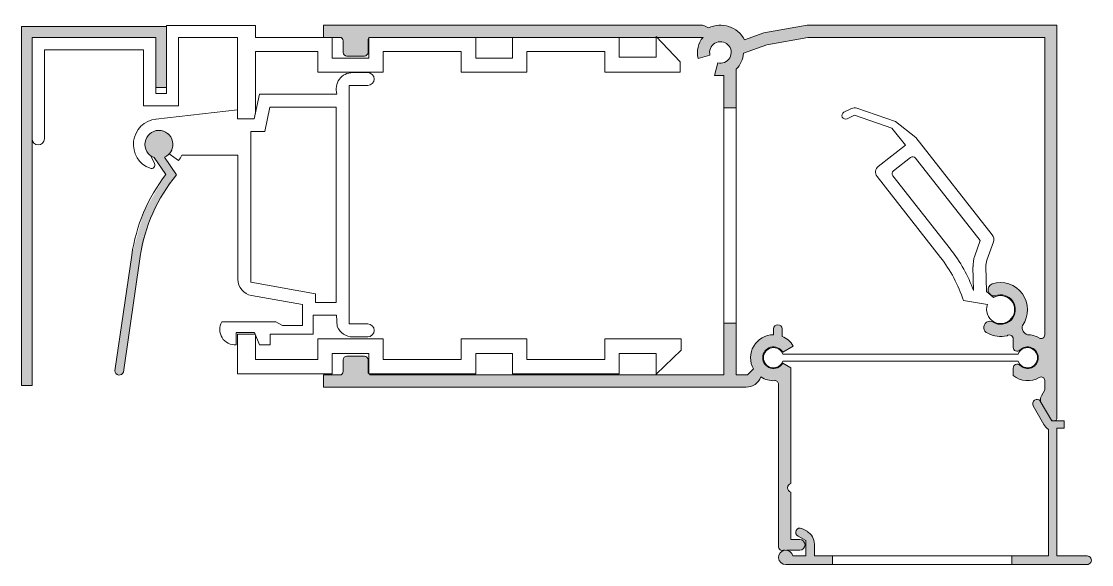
# Model space of a CAD drawing. Header units: metres. Extents: x -106 to 44, y -25 to 51.
import ezdxf

# ---------------------------------------------------------------- set-up
doc = ezdxf.new("R2010")
doc.units = ezdxf.units.M
doc.layers.add('A-DETL-GENF', color=92, linetype='Continuous', lineweight=18)

# ---------------------------------------------------------------- blocks, each defined once
blk = doc.blocks.new('31 duco top 50 ZR - Medio-2258211-00_0 Basismaterialen')
at = {"layer": 'A-DETL-GENF'}
for points in [[(-104, 0.22), (-104, 48.69), (-86.79, 48.69), (-86.79, 41.72), (-85.3, 41.72), (-85.3, 50.22), (-105.5, 50.22), (-105.5, 0.22)], [(38.5, -4.7), (38.58, -4.67), (38.8, -4.43), (38.8, 50.4), (3.99, 50.4), (-2.04, 49.34), (-4.73, 48.36), (-5.29, 49.16), (-6.03, 49.79), (-6.91, 50.21), (-7.87, 50.39), (-8.85, 50.33), (-9.77, 50.01), (-10.12, 50.22), (-10.51, 50.36), (-10.92, 50.4), (-63.4, 50.4), (-63.4, 48.7), (-61, 48.67), (-60.81, 48.55), (-60.68, 48.33), (-60.66, 48.2), (-60.66, 46.6), (-60.51, 46.25), (-60.29, 46.12), (-60.16, 46.1), (-57.57, 46.12), (-57.35, 46.25), (-57.2, 46.6), (-57.18, 48.33), (-57.07, 48.67), (-17.07, 48.7), (-17.07, 48.8), (-16.97, 48.7), (-10.51, 48.7), (-10.95, 48.05), (-11.22, 47.32), (-11.3, 46.54), (-11.19, 45.77), (-9.55, 46.21), (-9.6, 46.6), (-9.55, 46.99), (-9.4, 47.35), (-9.16, 47.66), (-8.85, 47.9), (-8.49, 48.06), (-8.1, 48.11), (-7.71, 48.06), (-7.35, 47.91), (-7.04, 47.67), (-6.8, 47.36), (-6.65, 47), (-6.59, 46.61), (-6.64, 46.23), (-6.79, 45.86), (-7.02, 45.55), (-7.33, 45.31), (-7.69, 45.15), (-8.08, 45.1), (-8.47, 45.15), (-8.94, 43.41), (-7.6, 43.41), (-7.6, 38.9), (-5.9, 38.9), (-5.9, 44.28), (-5.38, 44.92), (-5.04, 45.67), (-4.9, 46.49), (-1.62, 47.68), (4.09, 48.69), (37.1, 48.69), (37.05, 7.05), (36.9, 6.87), (36.68, 6.78), (36.45, 6.8), (35.82, 7.1), (35.26, 7.25), (34.68, 7.3), (34.45, 7.42), (34.25, 7.6), (34.09, 7.82), (34, 8.07), (33.96, 8.34), (33.99, 8.6), (34.44, 9.43), (34.67, 10.34), (34.67, 11.28), (34.43, 12.18), (33.98, 13.01), (33.34, 13.69), (32.55, 14.19), (31.65, 14.48), (30.72, 14.54), (29.6, 14.28), (29.31, 13.97), (29.2, 13.57), (29.29, 13.16), (29.57, 12.84), (29.96, 12.69), (30.37, 12.75), (30.67, 12.83), (31.4, 12.78), (31.86, 12.62), (32.27, 12.35), (32.59, 12.01), (32.81, 11.66), (32.97, 11.16), (32.95, 10.43), (32.8, 9.96), (32.59, 9.59), (32.3, 9.26), (31.88, 8.97), (31.4, 8.8), (30.88, 8.75), (30.18, 8.92), (29.48, 9.17), (29.05, 9.07), (28.73, 8.78), (28.6, 8.37), (28.68, 7.95), (28.96, 7.61), (29.15, 7.51), (30.01, 7.17), (30.93, 7.05), (31.96, 7.23), (32.22, 7.27), (32.46, 7.18), (32.64, 6.99), (32.7, 6.74), (32.7, 5.54), (32.86, 5.16), (33.1, 5.02), (33.38, 5.01), (33.9, 5.36), (34.12, 5.47), (34.43, 5.56), (34.63, 5.6), (35.21, 5.5), (35.45, 5.39), (35.72, 5.19), (36.03, 4.78), (36.15, 4.45), (36.19, 4.29), (36.19, 3.91), (36.03, 3.42), (35.84, 3.14), (35.61, 2.92), (35.21, 2.7), (35, 2.63), (34.43, 2.64), (34.09, 2.74), (33.8, 2.92), (33.38, 3.19), (33.1, 3.18), (32.86, 3.04), (32.7, 2.66), (32.7, 1.6), (33.36, 1.19), (34.1, 0.96), (34.87, 0.9), (35.63, 1.04), (36.57, 1.42), (36.8, 1.38), (36.98, 1.24), (37.09, 1.03), (37.1, 0.92), (37.1, -0.39), (36.53, -1.44), (36.52, -1.83), (36.53, -1.96), (36.63, -2.2), (38.08, -4.63), (38.27, -4.7), (38.48, -4.7)], [(-91.88, 1.69), (-91.58, 1.76), (-91.36, 1.97), (-91.29, 2.11), (-88.93, 18.21), (-87.95, 22.29), (-86.24, 26.11), (-83.87, 29.57), (-85.58, 32.01), (-85.16, 32.26), (-84.81, 32.6), (-84.56, 33.02), (-84.42, 33.49), (-84.4, 33.98), (-84.51, 34.45), (-84.73, 34.89), (-85.05, 35.26), (-85.45, 35.53), (-85.91, 35.7), (-86.39, 35.75), (-86.88, 35.68), (-87.33, 35.49), (-87.71, 35.19), (-88.02, 34.8), (-88.21, 34.36), (-88.29, 33.87), (-88.25, 33.39), (-88.09, 32.93), (-87.81, 32.52), (-87.45, 32.2), (-87.02, 31.97), (-85.37, 29.62), (-88.46, 24.31), (-90.12, 18.39), (-92.46, 2.13), (-92.3, 1.87), (-92.18, 1.77)], [(0.87, -22.7), (3.14, -22.67), (3.48, -22.48), (3.67, -22.14), (3.67, -21.76), (3.48, -21.42), (3.14, -21.23), (2.74, -21.2), (1.7, -21.2), (1.7, -14.61), (1.43, -14.44), (1.28, -14.16), (1.28, -13.84), (1.43, -13.56), (1.7, -13.39), (1.7, 2.7), (0.59, 3.34), (0.2, 2.92), (-0.13, 2.73), (-0.32, 2.65), (-0.78, 2.61), (-1.21, 2.7), (-1.6, 2.92), (-1.84, 3.14), (-2.06, 3.49), (-2.15, 3.75), (-2.2, 4.1), (-2.1, 4.61), (-1.93, 4.95), (-1.6, 5.29), (-1.37, 5.43), (-1.09, 5.55), (-0.71, 5.6), (-0.13, 5.47), (0.2, 5.28), (0.44, 5.05), (0.61, 4.87), (2.06, 5.72), (1.64, 6.28), (1.11, 6.74), (0.5, 7.07), (0.48, 8.26), (0.32, 8.52), (0.06, 8.68), (-0.26, 8.68), (-0.52, 8.52), (-0.62, 8.4), (-0.7, 8.1), (-0.7, 7.3), (-1.52, 7.19), (-2.29, 6.88), (-2.95, 6.37), (-3.46, 5.72), (-3.78, 4.95), (-3.9, 4.13), (-3.8, 3.31), (-3.49, 2.54), (-4.33, 1.7), (-5.9, 1.7), (-5.9, 8.9), (-7.6, 8.9), (-7.6, 1.7), (-56.83, 1.72), (-57.07, 1.87), (-57.18, 2.07), (-57.2, 2.2), (-57.2, 3.8), (-57.35, 4.15), (-57.57, 4.28), (-57.7, 4.3), (-60.29, 4.28), (-60.51, 4.15), (-60.66, 3.8), (-60.68, 2.07), (-60.81, 1.85), (-61.03, 1.72), (-61.16, 1.7), (-63.4, 1.7), (-63.4, 0), (-4.51, 0), (-3.98, 0.06), (-3.49, 0.25), (-3.05, 0.55), (-2.7, 0.95), (-2.45, 1.42), (-1.85, 1.11), (-1.2, 0.94), (-0.3, 0.86), (-0.09, 0.69), (-0.01, 0.52), (0, 0.41), (0, -22.2), (0.22, -22.63), (0.32, -22.69), (0.69, -22.7)], [(43, -24.7), (43.14, -24.68), (43.49, -24.44), (43.6, -24.17), (43.56, -23.89), (43.4, -23.65), (43.28, -23.57), (43, -23.5), (38.8, -23.5), (38.8, -5.69), (39.8, -5.69), (39.8, -4.7), (38.08, -4.7), (36.38, -1.83), (36.1, -1.71), (35.67, -1.8), (35.47, -2.03), (35.41, -2.32), (35.49, -2.6), (37.26, -5.57), (37.6, -5.89), (37.6, -23.5), (32.5, -23.5), (32.5, -24.7)], [(7.5, -24.7), (7.5, -23.5), (5, -23.5), (5, -21.85), (4.93, -21.32), (4.73, -20.83), (4.4, -20.4), (3.98, -20.07), (3.12, -19.62), (2.96, -19.61), (2.67, -19.71), (2.46, -19.94), (2.4, -20.24), (2.5, -20.54), (2.74, -20.74), (3.8, -21.36), (3.8, -23.5), (1.98, -23.5), (1.9, -23.26), (1.76, -23.05), (1.58, -22.88), (1.36, -22.77), (1.12, -22.71), (0.87, -22.71), (0.62, -22.77), (0.41, -22.9), (0.23, -23.07), (0.09, -23.28), (0.02, -23.52), (0, -23.77), (0.05, -24.01), (0.16, -24.24), (0.32, -24.43), (0.52, -24.58), (0.75, -24.67), (1, -24.7)]]:
    blk.add_hatch(color=256, dxfattribs=at).paths.add_polyline_path(points)
for p, q in [((-85.3, 50.22), (-105.5, 50.22)), ((-105.5, 50.22), (-105.5, 0.22)), ((-72.9, 50.37), (-85.3, 50.37)), ((-85.3, 50.37), (-85.3, 50.22)), ((-85.3, 41.72), (-85.3, 50.22)), ((-72.9, 48.67), (-72.9, 50.37)), ((-10.92, 50.4), (-63.4, 50.4)), ((-63.4, 50.4), (-63.4, 48.7)), ((-2.04, 49.34), (-4.73, 48.36)), ((3.99, 50.4), (-2.04, 49.34)), ((38.8, 50.4), (3.99, 50.4)), ((38.8, -4.43), (38.8, 50.4)), ((-104, 0.22), (-104, 48.69)), ((-104, 48.69), (-86.79, 48.69)), ((-86.79, 48.69), (-86.79, 41.72)), ((-83.6, 39.17), (-83.6, 48.67)), ((-83.6, 48.67), (-75.4, 48.67)), ((-75.4, 48.67), (-75.4, 38.62)), ((-62.2, 48.67), (-72.9, 48.67)), ((-62.2, 48.7), (-61.16, 48.7)), ((-62.2, 45.82), (-62.2, 48.67)), ((-60.66, 48.2), (-60.66, 46.6)), ((-57.2, 46.6), (-57.2, 48.2)), ((-42.2, 48.67), (-57.07, 48.67)), ((-57.07, 48.67), (-57.07, 45.82)), ((-42.2, 48.7), (-37.07, 48.7)), ((-42.2, 45.82), (-42.2, 48.67)), ((-22.2, 48.67), (-37.07, 48.67)), ((-37.07, 48.67), (-37.07, 45.82)), ((-22.2, 48.7), (-17.07, 48.7)), ((-22.2, 45.92), (-22.2, 48.67)), ((-13.71, 45.29), (-17.07, 48.8)), ((-17.07, 48.8), (-17.07, 45.92)), ((-16.97, 48.7), (-10.51, 48.7)), ((-1.62, 47.68), (4.09, 48.69)), ((4.09, 48.69), (37.1, 48.69)), ((37.1, 48.69), (37.1, 7.27)), ((-102.3, 34.58), (-102.3, 46.97)), ((-102.3, 46.97), (-88.49, 46.97)), ((-88.49, 46.97), (-88.49, 39.17)), ((-72.9, 38.1), (-72.9, 46.72)), ((-72.9, 46.72), (-64.2, 46.72)), ((-64.2, 46.72), (-64.2, 43.87)), ((-55.07, 43.87), (-55.07, 46.72)), ((-55.07, 46.72), (-44.2, 46.72)), ((-44.2, 46.72), (-44.2, 43.87)), ((-35.07, 43.87), (-35.07, 46.72)), ((-35.07, 46.72), (-24.2, 46.72)), ((-24.2, 46.72), (-24.2, 43.87)), ((-4.9, 46.49), (-1.62, 47.68)), ((-57.07, 45.82), (-62.2, 45.82)), ((-60.16, 46.1), (-57.7, 46.1)), ((-37.07, 45.82), (-42.2, 45.82)), ((-17.07, 45.92), (-22.2, 45.92)), ((-13.71, 43.87), (-13.71, 45.29)), ((-11.19, 45.77), (-9.55, 46.21)), ((-8.47, 45.15), (-8.94, 43.41)), ((-64.2, 43.87), (-55.07, 43.87)), ((-57.24, 43.8), (-59.34, 43.8)), ((-44.2, 43.87), (-35.07, 43.87)), ((-24.2, 43.87), (-13.71, 43.87)), ((-8.94, 43.41), (-7.6, 43.41)), ((-7.6, 43.41), (-7.6, 38.9)), ((-5.9, 38.9), (-5.9, 44.28)), ((-59.84, 8.8), (-59.84, 42)), ((-59.84, 42), (-57.24, 42)), ((-86.79, 40.87), (-86.79, 41.72)), ((-86.79, 41.72), (-85.3, 41.72)), ((-85.3, 40.87), (-86.79, 40.87)), ((-85.3, 41.72), (-85.3, 40.87)), ((-72.34, 40.8), (-73.05, 37.37)), ((-61.53, 40.8), (-72.34, 40.8)), ((-88.49, 39.17), (-83.6, 39.17)), ((-71.58, 35.6), (-70.88, 39)), ((-70.88, 39), (-61.64, 39)), ((-61.64, 39), (-61.64, 11.8)), ((-5.9, 38.9), (-7.6, 38.9)), ((-7.6, 38.9), (-7.6, 8.9)), ((-5.9, 8.9), (-5.9, 38.9)), ((10.16, 38.78), (9.12, 38.27)), ((16.31, 36.97), (10.93, 38.83)), ((-75.4, 38.62), (-86.75, 37.33)), ((-75.4, 37.37), (-75.4, 38.62)), ((-73.05, 37.37), (-75.4, 37.37)), ((9.56, 37.37), (10.6, 37.89)), ((10.6, 37.89), (15.79, 36.08)), ((15.79, 36.08), (17.68, 33.69)), ((19.13, 34.75), (16.31, 36.97)), ((-73.54, 14.6), (-73.54, 35.6)), ((-73.54, 35.6), (-71.58, 35.6)), ((29.78, 21.19), (19.13, 34.75)), ((17.68, 33.69), (13.9, 30.72)), ((-86.95, 31.16), (-87.45, 32.2)), ((-87.02, 31.97), (-85.37, 29.62)), ((-83.87, 29.57), (-85.58, 32.01)), ((-84.89, 32.5), (-83.6, 31.55)), ((-83.13, 32.3), (-75.34, 32.3)), ((-75.34, 32.3), (-75.34, 15.02)), ((16.03, 30.11), (18.39, 31.96)), ((19.1, 31.88), (28.1, 20.42)), ((13.73, 29.32), (22.57, 18.07)), ((23.98, 19.19), (15.95, 29.41)), ((28.1, 20.42), (27.34, 18.27)), ((29.04, 17.67), (29.94, 20.24)), ((-90.12, 18.39), (-92.48, 2.29)), ((-91.29, 2.11), (-88.93, 18.21)), ((27.1, 16.73), (27.18, 13.45)), ((28.99, 13.3), (28.9, 16.78)), ((-64.54, 13.01), (-73.54, 14.6)), ((-73.44, 12.75), (-66.34, 11.5)), ((-64.54, 11.8), (-64.54, 13.01)), ((25.76, 12.05), (29.13, 11.5)), ((29.96, 12.48), (28.99, 13.3)), ((-66.34, 11.5), (-66.34, 8.6)), ((-61.64, 11.8), (-64.54, 11.8)), ((-70.05, 9.1), (-77.56, 9.1)), ((-69.14, 8.6), (-70.05, 9.1)), ((-64.84, 7.4), (-64.84, 10)), ((-64.84, 10), (-61.58, 10)), ((-61.58, 10), (-61.48, 8.46)), ((-75.56, 5.9), (-75.56, 7.6)), ((-75.56, 7.6), (-73.04, 7.6)), ((-73.04, 7.6), (-72.34, 5.9)), ((-66.34, 8.6), (-69.14, 8.6)), ((-57.24, 8.8), (-59.84, 8.8)), ((-7.6, 8.9), (-7.6, 1.7)), ((-7.6, 8.9), (-5.9, 8.9)), ((-5.9, 1.7), (-5.9, 8.9)), ((-0.7, 8.1), (-0.7, 7.3)), ((0.5, 7.07), (0.5, 8.1)), ((-75.4, 7.37), (-75.4, 1.87)), ((-72.95, 7.37), (-75.4, 7.37)), ((-72.9, 3.87), (-72.9, 7.25)), ((-70.85, 5.9), (-70.85, 7.4)), ((-70.85, 7.4), (-64.84, 7.4)), ((-55.07, 6.72), (-64.2, 6.72)), ((-64.2, 6.72), (-64.2, 3.87)), ((-59.34, 7), (-57.24, 7)), ((-55.07, 3.87), (-55.07, 6.72)), ((-35.07, 6.72), (-44.2, 6.72)), ((-44.2, 6.72), (-44.2, 3.87)), ((-35.07, 3.87), (-35.07, 6.72)), ((-13.57, 6.72), (-24.2, 6.72)), ((-24.2, 6.72), (-24.2, 3.87)), ((-13.57, 5.17), (-13.57, 6.72)), ((32.7, 6.74), (32.7, 5.54)), ((-72.34, 5.9), (-70.85, 5.9)), ((-62.2, 1.87), (-62.2, 4.67)), ((-62.2, 4.67), (-57.07, 4.67)), ((-57.07, 4.67), (-57.07, 1.87)), ((-42.2, 1.87), (-42.2, 4.67)), ((-42.2, 4.67), (-37.07, 4.67)), ((-37.07, 4.67), (-37.07, 1.87)), ((-22.2, 1.87), (-22.2, 4.67)), ((-22.2, 4.67), (-17.07, 4.67)), ((-17.07, 1.82), (-13.57, 5.17)), ((-17.07, 4.67), (-17.07, 1.82)), ((0.59, 4.86), (2.06, 5.72)), ((33.39, 4.6), (0.61, 4.6)), ((-64.2, 3.87), (-72.9, 3.87)), ((-60.66, 3.8), (-60.66, 2.2)), ((-57.7, 4.3), (-60.16, 4.3)), ((-57.2, 2.2), (-57.2, 3.8)), ((-44.2, 3.87), (-55.07, 3.87)), ((-24.2, 3.87), (-35.07, 3.87)), ((1.7, 2.7), (0.59, 3.34)), ((0.61, 3.6), (33.39, 3.6)), ((-75.4, 1.87), (-62.2, 1.87)), ((-61.16, 1.7), (-63.4, 1.7)), ((-63.4, 1.7), (-63.4, 0)), ((-57.07, 1.87), (-42.2, 1.87)), ((-7.6, 1.7), (-56.7, 1.7)), ((-37.07, 1.87), (-22.2, 1.87)), ((-4.33, 1.7), (-5.9, 1.7)), ((-3.49, 2.54), (-4.33, 1.7)), ((1.7, -13.39), (1.7, 2.7)), ((32.7, 2.66), (32.7, 1.6)), ((-105.5, 0.22), (-104, 0.22)), ((0, 0.41), (0, -22.2)), ((37.1, 0.92), (37.1, -0.39)), ((-63.4, 0), (-4.51, 0)), ((37.1, -0.39), (36.63, -1.2)), ((35.49, -2.6), (36.98, -5.19)), ((38.08, -4.7), (36.48, -1.94)), ((37.6, -5.89), (37.6, -23.5)), ((39.8, -4.7), (38.08, -4.7)), ((38.8, -5.69), (39.8, -5.69)), ((38.8, -23.5), (38.8, -5.69)), ((39.8, -5.69), (39.8, -4.7)), ((1.7, -21.2), (1.7, -14.61)), ((2.74, -20.74), (3.8, -21.36)), ((3.98, -20.07), (3.27, -19.67)), ((2.95, -21.2), (1.7, -21.2)), ((3.8, -21.36), (3.8, -23.5)), ((5, -23.5), (5, -21.85)), ((0.69, -22.7), (0.87, -22.7)), ((1.12, -22.7), (2.95, -22.7)), ((3.8, -23.5), (1.98, -23.5)), ((7.5, -23.5), (5, -23.5)), ((32.5, -23.5), (7.5, -23.5)), ((7.5, -24.7), (7.5, -23.5)), ((37.6, -23.5), (32.5, -23.5)), ((32.5, -24.7), (32.5, -23.5)), ((43, -23.5), (38.8, -23.5)), ((1, -24.7), (7.5, -24.7)), ((7.5, -24.7), (32.5, -24.7)), ((32.5, -24.7), (43, -24.7))]:
    blk.add_line(p, q, dxfattribs=at)
for centre, radius, start, end in [((-10.92, 48.5), 1.9, 52.7865, 90), ((-8.1, 46.6), 3.8, 27.5608, 116.0784), ((-61.16, 48.2), 0.5, 360, 90), ((-56.7, 48.2), 0.5, 137.726, 180), ((-56.7, 48.2), 0.5, 90, 105), ((-8.1, 46.6), 3.2, 138.9855, 195.0326), ((-8.1, 46.6), 1.5, 255.5368, 195.1796), ((-60.16, 46.6), 0.5, 180, 270), ((-57.7, 46.6), 0.5, 270, 0), ((-8.1, 46.6), 3.2, 313.4325, 357.9757), ((-59.34, 41.5), 2.3, 90, 197.7189), ((-57.24, 42.9), 0.9, 270, 90), ((10.6, 37.89), 1, 70.8508, 116.1508), ((-86.34, 33.8), 3.55, 96.489, 249.7371), ((9.34, 37.82), 0.5, 116.1508, 296.1508), ((-103.15, 34.58), 0.85, 180, 360), ((-86.34, 33.8), 1.95, 293.1336, 249.8345), ((-86.34, 33.8), 1.95, 103.9179, 105.9568), ((-86.34, 33.8), 1.95, 89.3274, 91.5042), ((-86.34, 33.8), 1.95, 74.7369, 77.0461), ((-86.34, 33.8), 1.95, 60.1465, 62.5744), ((-86.34, 33.8), 1.95, 45.556, 48.0751), ((-86.34, 33.8), 1.95, 30.9655, 34.1302), ((-86.34, 33.8), 1.95, 16.3751, 19.6364), ((-86.34, 33.8), 1.95, 332.6036, 336.1835), ((-86.34, 33.8), 1.95, 347.1941, 350.6753), ((-86.34, 33.8), 1.95, 1.7846, 5.1558), ((-86.34, 33.8), 1.95, 318.0132, 321.6648), ((-86.34, 33.8), 3.55, 320.6704, 335.0053), ((18.7, 31.57), 0.5, 38.1508, 128.1508), ((-87.4, 30.94), 0.5, 249.7371, 25.9), ((14.52, 29.94), 1, 128.1508, 218.1508), ((16.34, 29.72), 0.5, 128.1508, 218.1508), ((-66.18, 14.88), 24.2, 142.4781, 171.6612), ((-66.18, 14.88), 23, 140.299, 171.6612), ((29, 20.57), 1, 340.6508, 38.1508), ((7.47, 6.21), 19.2, 17.6983, 38.1508), ((7.47, 6.21), 21, 20.1464, 38.1508), ((31.4, 16.84), 4.3, 160.6508, 181.4508), ((31.4, 16.84), 2.5, 160.6508, 181.4508), ((-73.04, 15.02), 2.3, 180, 260), ((30.06, 13.55), 0.86, 107.9651, 277.3671), ((30.95, 10.8), 3.75, 324.146, 107.9651), ((30.95, 10.8), 1.95, 158.9138, 120.543), ((30.95, 10.8), 2.05, 238.9017, 112.3923), ((-75.73, 8.02), 2.13, 149.6107, 274.3757), ((29.45, 8.31), 0.855, 58.9017, 249.3556), ((-59.34, 9.3), 2.3, 201.469, 270), ((-57.24, 7.9), 0.9, 270, 90), ((-0.1, 8.1), 0.6, 360, 180), ((30.95, 10.8), 3.75, 241.274, 283.8493), ((35.09, 8.35), 1.13, 167.0986, 249.053), ((-0.7, 4.1), 3.2, 90, 209.2532), ((-0.7, 4.1), 3.2, 30.4215, 67.9757), ((32.17, 6.74), 0.53, 0, 127.4249), ((34.7, 4.1), 3.2, 59.1019, 90.2729), ((36.6, 7.27), 0.5, 239.1019, 0), ((-0.7, 4.1), 1.5, 30.4786, 329.4474), ((-0.7, 4.1), 1.4, 20.9231, 339.0307), ((33.25, 5.54), 0.548, 180, 314.2307), ((34.7, 4.1), 1.4, 200.9693, 159.0769), ((34.7, 4.1), 1.5, 224.4775, 135.5225), ((-60.16, 3.8), 0.5, 90, 180), ((-57.7, 3.8), 0.5, 360, 90), ((33.25, 2.66), 0.548, 45.7693, 180), ((-91.87, 2.29), 0.607, 180.5805, 342.7419), ((-61.16, 2.2), 0.5, 270, 0), ((-56.7, 2.2), 0.5, 180, 270), ((34.7, 4.1), 3.2, 231.3178, 300.8981), ((-4.51, 2.2), 2.2, 270, 339.2855), ((-0.7, 4.1), 3.2, 236.817, 273.0986), ((-0.5, 0.41), 0.5, 360, 93.0986), ((36.6, 0.93), 0.5, 359.1019, 120.8981), ((37.5, -1.7), 1, 150, 193.7641), ((36.01, -2.3), 0.6, 37.4205, 210.1147), ((38.36, -4.25), 0.476, 286.9991, 337.507), ((38.99, -4.03), 2.32, 210.0219, 233.1902), ((38.36, -4.25), 0.476, 229.4958, 253.0009), ((1.9, -14), 0.638, 108.056, 251.8501), ((3, -20.21), 0.601, 63.7409, 243.7409), ((2.95, -21.85), 2.05, 360, 60), ((0.53, -22.2), 0.526, 180, 288), ((2.95, -21.95), 0.75, 270, 90), ((1, -23.7), 1, 11.537, 270), ((43, -24.1), 0.6, 269.8809, 90.1185)]:
    blk.add_arc(centre, radius, start, end, dxfattribs=at)

msp = doc.modelspace()

# ---------------------------------------------------------------- block references
msp.add_blockref('31 duco top 50 ZR - Medio-2258211-00_0 Basismaterialen', (0, 0))

doc.saveas('drawing.dxf')
